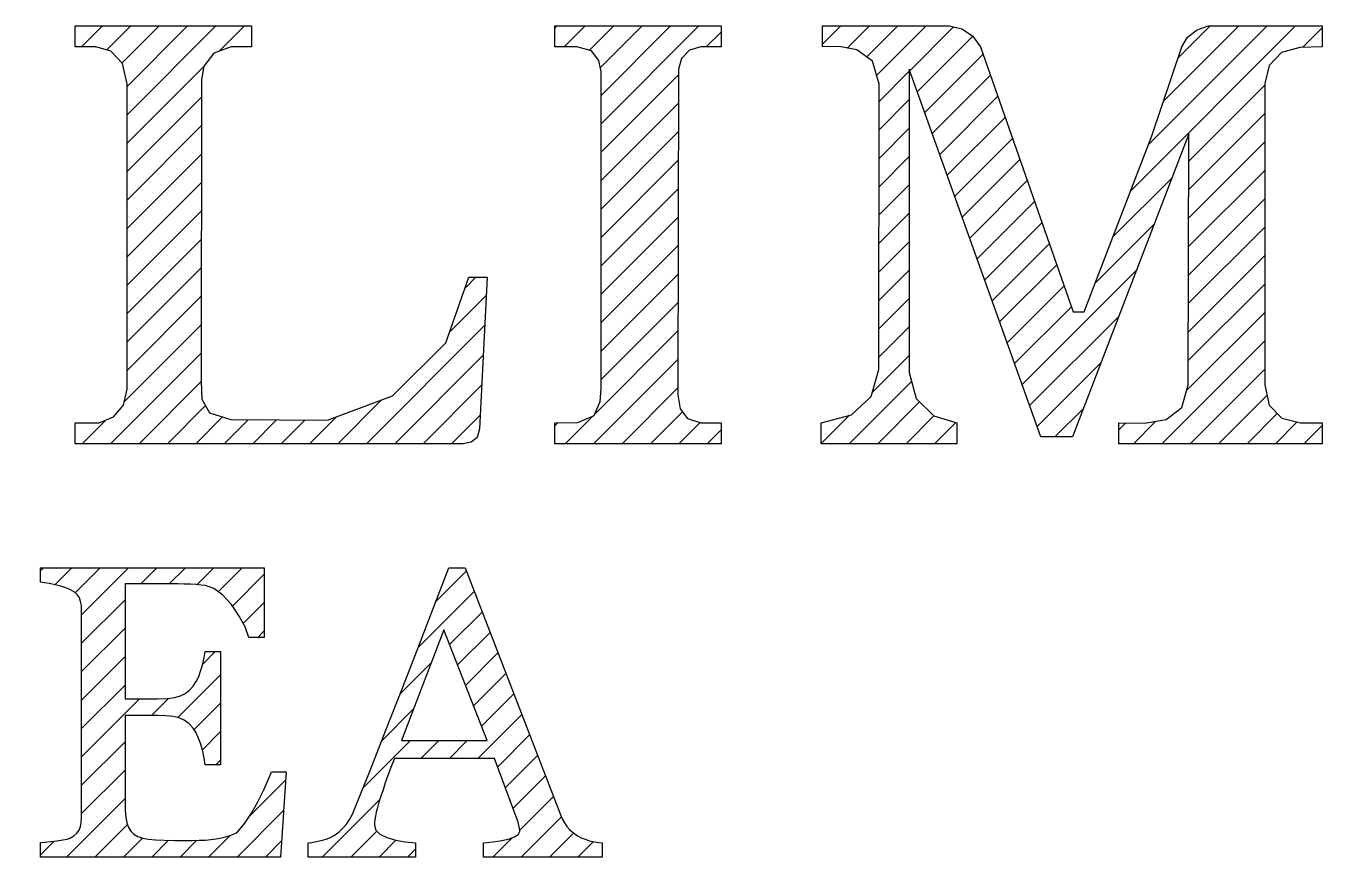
# Model space of a CAD drawing. Extents: x -14459 to -13865, y -11108 to -10688.
# Drawn here: x -14257.79 to -14249.72, y -10913.46 to -10908.29 of the extents above; entities that cross this region are included whole.
import ezdxf

# ---------------------------------------------------------------- set-up
doc = ezdxf.new("R2010")
doc.units = 0
doc.header["$LTSCALE"] = 7
doc.layers.get('0').update_dxf_attribs({"color": 2, "linetype": 'CONTINUOUS'})
doc.layers.add('D', color=2, linetype='CONTINUOUS')
pattern_1 = [(45, (-54799.6698, -25925.32806), (-0.08838834765, 0.08838834765), [])]

msp = doc.modelspace()

# ---------------------------------------------------------------- hatches: boundary and pattern name
at = {"layer": 'D'}
h = msp.add_hatch(dxfattribs=at)
h.set_pattern_fill('ANSI31', color=256, style=0)
h.set_pattern_definition(pattern_1)
h.paths.add_polyline_path([(-14255.06921, -10910.88944), (-14255.01782, -10910.88), (-14254.98241, -10910.85094), (-14254.96753, -10910.79658), (-14254.91902, -10909.854), (-14255.03299, -10909.854), (-14255.17648, -10910.26091), (-14255.50864, -10910.59228), (-14255.91365, -10910.74314), (-14256.51356, -10910.73936), (-14256.64718, -10910.69696), (-14256.6938, -10910.61156), (-14256.69916, -10910.50184), (-14256.69728, -10909.09639), (-14257.16011, -10909.09644), (-14257.15924, -10910.55032), (-14257.18247, -10910.64991), (-14257.24467, -10910.72192), (-14257.33415, -10910.75942), (-14257.48251, -10910.75931), (-14257.48251, -10910.88944)])
h.paths.add_polyline_path([(-14256.69728, -10909.09639), (-14256.69666, -10908.62586), (-14256.6816, -10908.53956), (-14256.62051, -10908.4584), (-14256.51184, -10908.42063), (-14256.38494, -10908.41962), (-14256.38494, -10908.28948), (-14257.48251, -10908.28948), (-14257.48251, -10908.41962), (-14257.35433, -10908.4204), (-14257.26168, -10908.44635), (-14257.18868, -10908.52246), (-14257.16037, -10908.6496), (-14257.16011, -10909.09644)])
h = msp.add_hatch(dxfattribs=at)
h.set_pattern_fill('ANSI31', color=256, style=0)
h.set_pattern_definition(pattern_1)
h.paths.add_polyline_path([(-14251.47383, -10910.84759), (-14251.2762, -10910.84759), (-14250.6041, -10909.09574), (-14250.83069, -10909.09576), (-14250.99448, -10909.52249), (-14251.20501, -10910.06814), (-14251.27219, -10910.0694), (-14251.61274, -10909.09585), (-14252.10035, -10909.0959)])
h.paths.add_polyline_path([(-14251.61274, -10909.09585), (-14251.84917, -10908.41996), (-14251.90007, -10908.35017), (-14251.9662, -10908.30733), (-14252.04176, -10908.28948), (-14252.83222, -10908.28948), (-14252.83222, -10908.41962), (-14252.72952, -10908.41848), (-14252.6184, -10908.43787), (-14252.52196, -10908.5091), (-14252.48085, -10908.65245), (-14252.48102, -10909.09594), (-14252.29262, -10909.09592), (-14252.29262, -10908.55832), (-14252.10035, -10909.0959)])
h.paths.add_polyline_path([(-14251.99683, -10910.88944), (-14251.99683, -10910.75931), (-14252.14027, -10910.71571), (-14252.24944, -10910.60733), (-14252.29283, -10910.44634), (-14252.29262, -10910.13832), (-14252.29262, -10909.09592), (-14252.48102, -10909.09594), (-14252.48155, -10910.42846), (-14252.5295, -10910.59499), (-14252.65227, -10910.70925), (-14252.84116, -10910.75931), (-14252.84116, -10910.88944)])
h.paths.add_polyline_path([(-14249.72409, -10910.88944), (-14249.72409, -10910.75931), (-14249.85798, -10910.75887), (-14249.9753, -10910.7303), (-14250.05296, -10910.64962), (-14250.08108, -10910.52292), (-14250.08108, -10909.09568), (-14250.55307, -10909.09573), (-14250.55822, -10910.52292), (-14250.59617, -10910.66313), (-14250.69398, -10910.73898), (-14250.82946, -10910.76102), (-14250.9895, -10910.75931), (-14250.9895, -10910.88944)])
h.paths.add_polyline_path([(-14250.08108, -10909.09568), (-14250.08108, -10908.64855), (-14250.05328, -10908.53615), (-14249.97672, -10908.45569), (-14249.86165, -10908.42317), (-14249.72409, -10908.41951), (-14249.72409, -10908.28948), (-14250.43188, -10908.28948), (-14250.50211, -10908.31377), (-14250.56157, -10908.35995), (-14250.59718, -10908.42031), (-14250.78375, -10908.97345), (-14250.83069, -10909.09576), (-14250.6041, -10909.09574), (-14250.55258, -10908.96146), (-14250.55307, -10909.09573)])
h.paths.add_polyline_path([(-14253.46401, -10910.88944), (-14253.46401, -10910.75931), (-14253.58908, -10910.75875), (-14253.67171, -10910.73246), (-14253.71819, -10910.67215), (-14253.73272, -10910.58541), (-14253.73036, -10909.09607), (-14254.21056, -10909.09613), (-14254.21056, -10910.54665), (-14254.216, -10910.62673), (-14254.25377, -10910.7147), (-14254.35603, -10910.75724), (-14254.49921, -10910.75931), (-14254.49921, -10910.88944)])
h.paths.add_polyline_path([(-14253.73036, -10909.09607), (-14253.72952, -10908.55877), (-14253.71079, -10908.49148), (-14253.66123, -10908.44076), (-14253.59068, -10908.42052), (-14253.46401, -10908.41962), (-14253.46401, -10908.28948), (-14254.49921, -10908.28948), (-14254.49921, -10908.41962), (-14254.36221, -10908.42052), (-14254.2701, -10908.4455), (-14254.22349, -10908.50554), (-14254.21056, -10908.57528), (-14254.21056, -10909.09613)])
h = msp.add_hatch(dxfattribs=at)
h.set_pattern_fill('ANSI31', color=256, style=0)
h.set_pattern_definition(pattern_1)
h.paths.add_polyline_path([(-14256.20482, -10913.4618), (-14256.17063, -10912.93133), (-14256.26216, -10912.93133), (-14256.27899, -10912.97754), (-14256.30625, -10913.03829), (-14256.34389, -10913.11371), (-14256.38587, -10913.189), (-14256.42669, -10913.25047), (-14256.46601, -10913.29807), (-14256.48395, -10913.31226), (-14256.50834, -10913.32438), (-14256.53927, -10913.33444), (-14256.57313, -10913.34227), (-14256.60636, -10913.34834), (-14256.63884, -10913.35268), (-14256.67244, -10913.35558), (-14256.71088, -10913.35733), (-14256.75403, -10913.35792), (-14256.79689, -10913.35792), (-14256.83369, -10913.35792), (-14256.86441, -10913.35792), (-14256.92923, -10913.35707), (-14256.98341, -10913.35467), (-14257.02686, -10913.35089), (-14257.06237, -10913.34429), (-14257.09245, -10913.33391), (-14257.117, -10913.31977), (-14257.13659, -10913.30116), (-14257.15142, -10913.27744), (-14257.16154, -10913.24872), (-14257.16772, -10913.21368), (-14257.17147, -10913.17095), (-14257.17275, -10913.12064), (-14257.17275, -10912.5802), (-14256.96973, -10912.5802), (-14256.91845, -10912.58193), (-14256.87418, -10912.58705), (-14256.83715, -10912.59541), (-14256.80499, -10912.60922), (-14256.77522, -10912.63073), (-14256.74796, -10912.65986), (-14256.73207, -10912.68438), (-14256.7166, -10912.71718), (-14256.70161, -10912.75817), (-14256.68875, -10912.80282), (-14256.67965, -10912.84579), (-14256.67427, -10912.88721), (-14256.5791, -10912.88721), (-14256.5791, -10912.18319), (-14256.67427, -10912.18319), (-14256.68008, -10912.22027), (-14256.68873, -10912.2589), (-14256.70026, -10912.29921), (-14256.71426, -10912.33746), (-14256.73018, -10912.37018), (-14256.74796, -10912.39752), (-14256.77206, -10912.42345), (-14256.79847, -10912.444), (-14256.82719, -10912.45894), (-14256.86294, -10912.46919), (-14256.91049, -10912.47547), (-14256.96973, -10912.4776), (-14257.17275, -10912.4776), (-14257.17275, -10911.76184), (-14256.88997, -10911.76184), (-14256.84505, -10911.76213), (-14256.80366, -10911.76298), (-14256.76567, -10911.76447), (-14256.73103, -10911.76644), (-14256.69975, -10911.76905), (-14256.67174, -10911.77222), (-14256.62007, -10911.78979), (-14256.56648, -10911.8294), (-14256.51108, -10911.89087), (-14256.46159, -10911.96177), (-14256.42503, -10912.03), (-14256.40155, -10912.09568), (-14256.30627, -10912.09568), (-14256.30627, -10911.66184), (-14257.69944, -10911.66184), (-14257.69944, -10911.75188), (-14257.67397, -10911.75467), (-14257.64338, -10911.75968), (-14257.60752, -10911.76708), (-14257.57155, -10911.77581), (-14257.54083, -10911.78553), (-14257.51527, -10911.79602), (-14257.48915, -10911.81111), (-14257.46964, -10911.82863), (-14257.45681, -10911.84884), (-14257.44919, -10911.87152), (-14257.44453, -10911.8962), (-14257.44296, -10911.92293), (-14257.44296, -10913.21717), (-14257.44472, -10913.24645), (-14257.45005, -10913.27209), (-14257.45899, -10913.29419), (-14257.47225, -10913.31325), (-14257.49107, -10913.32981), (-14257.51527, -10913.34397), (-14257.53305, -10913.34964), (-14257.56055, -10913.35526), (-14257.59799, -10913.36085), (-14257.63728, -10913.3658), (-14257.67112, -10913.36939), (-14257.69944, -10913.37176), (-14257.69944, -10913.4618)])
h.paths.add_polyline_path([(-14258.46787, -10913.301), (-14258.36383, -10913.4618), (-14257.8793, -10913.4618), (-14257.8793, -10913.37176), (-14257.90313, -10913.36998), (-14257.93052, -10913.36663), (-14257.96157, -10913.36181), (-14257.99293, -10913.35486), (-14258.02045, -10913.34631), (-14258.04425, -10913.33622), (-14258.07383, -10913.31948), (-14258.1036, -10913.29978), (-14258.13347, -10913.27731), (-14258.16483, -10913.24872), (-14258.19842, -10913.21123), (-14258.23439, -10913.16475), (-14258.31556, -10913.05568), (-14258.38771, -10912.95803), (-14258.45094, -10912.87201), (-14258.51478, -10912.78541), (-14258.58852, -10912.68645), (-14258.67219, -10912.57499), (-14258.6099, -10912.55507), (-14258.55112, -10912.53247), (-14258.49601, -10912.50705), (-14258.44521, -10912.47891), (-14258.3994, -10912.44739), (-14258.35861, -10912.41262), (-14258.33164, -10912.38312), (-14258.33164, -10911.82447), (-14258.35696, -10911.7978), (-14258.40597, -10911.76058), (-14258.46222, -10911.72909), (-14258.52276, -10911.70399), (-14258.5874, -10911.68522), (-14258.65566, -10911.67223), (-14258.72712, -10911.66445), (-14258.80174, -10911.66184), (-14259.6327, -10911.66184), (-14259.6327, -10911.75188), (-14259.60727, -10911.75438), (-14259.57858, -10911.7584), (-14259.54655, -10911.76405), (-14259.51481, -10911.77041), (-14259.48723, -10911.77733), (-14259.46383, -10911.78478), (-14259.43647, -10911.79839), (-14259.41666, -10911.81572), (-14259.40452, -10911.83678), (-14259.39733, -10911.86079), (-14259.39299, -10911.88699), (-14259.39153, -10911.91561), (-14259.39153, -10913.21717), (-14259.39342, -10913.24805), (-14259.39919, -10913.27499), (-14259.40891, -10913.29807), (-14259.42257, -10913.31761), (-14259.44096, -10913.33364), (-14259.46383, -10913.34618), (-14259.48292, -10913.35265), (-14259.50978, -10913.35819), (-14259.54445, -10913.36263), (-14259.57991, -10913.36652), (-14259.60932, -10913.36955), (-14259.6327, -10913.37176), (-14259.6327, -10913.4618), (-14258.87143, -10913.4618), (-14258.87143, -10913.37176), (-14258.89973, -10913.37014), (-14258.93187, -10913.36713), (-14258.96797, -10913.36263), (-14259.00223, -10913.35763), (-14259.02875, -10913.35209), (-14259.04762, -10913.34618), (-14259.07478, -10913.33263), (-14259.09474, -10913.31554), (-14259.10747, -10913.29515), (-14259.11511, -10913.27145), (-14259.11977, -10913.24547), (-14259.12131, -10913.21717), (-14259.12131, -10912.64604), (-14258.93727, -10912.64604), (-14258.8384, -10912.77505), (-14258.74442, -10912.90151), (-14258.65532, -10913.02536), (-14258.56499, -10913.15554)])
h.paths.add_polyline_path([(-14258.74769, -10912.48716), (-14258.84489, -10912.52451), (-14258.95498, -10912.53692), (-14259.12131, -10912.53692), (-14259.12131, -10911.76447), (-14258.90562, -10911.76447), (-14258.80019, -10911.77512), (-14258.71175, -10911.80707), (-14258.64065, -10911.86015), (-14258.58836, -10911.93161), (-14258.55705, -10912.01797), (-14258.54664, -10912.11945), (-14258.55963, -10912.23912), (-14258.59861, -10912.3409), (-14258.66359, -10912.42478)], flags=16)
h.paths.add_polyline_path([(-14258.26511, -10912.27447), (-14258.24738, -10912.21851), (-14258.23665, -10912.15718), (-14258.23303, -10912.09054), (-14258.23836, -10912.01717), (-14258.25417, -10911.95133), (-14258.28031, -10911.89306), (-14258.31506, -10911.84194), (-14258.33164, -10911.82447), (-14258.33164, -10912.38312), (-14258.32083, -10912.3713), (-14258.28966, -10912.3253)], flags=17)
h = msp.add_hatch(dxfattribs=at)
h.set_pattern_fill('ANSI31', color=256, style=0)
h.set_pattern_definition(pattern_1)
h.paths.add_polyline_path([(-14254.20395, -10913.4618), (-14254.20395, -10913.37302), (-14254.22645, -10913.37095), (-14254.25231, -10913.36659), (-14254.28168, -10913.35979), (-14254.31042, -10913.35134), (-14254.33531, -10913.34152), (-14254.35639, -10913.33034), (-14254.38277, -10913.31107), (-14254.40485, -10913.29165), (-14254.42296, -10913.27183), (-14254.43818, -10913.24959), (-14254.45226, -10913.22321), (-14254.46522, -10913.19279), (-14255.05709, -10911.66179), (-14255.15703, -10911.66179), (-14255.24528, -10911.8888), (-14255.34112, -10912.136), (-14255.44476, -10912.40341), (-14255.54942, -10912.67206), (-14255.64793, -10912.92225), (-14255.74034, -10913.15391), (-14255.75795, -10913.19426), (-14255.77588, -10913.22822), (-14255.79407, -10913.25602), (-14255.81489, -10913.28036), (-14255.84064, -10913.30396), (-14255.87138, -10913.32693), (-14255.89429, -10913.33926), (-14255.9211, -10913.34982), (-14255.95168, -10913.35845), (-14255.98229, -10913.36546), (-14256.0093, -10913.37027), (-14256.03279, -10913.37302), (-14256.03279, -10913.4618), (-14255.36498, -10913.4618), (-14255.36498, -10913.37302), (-14255.42856, -10913.36714), (-14255.48778, -10913.35635), (-14255.54262, -10913.34055), (-14255.58632, -10913.31963), (-14255.61247, -10913.29369), (-14255.62116, -10913.26285), (-14255.62048, -10913.24734), (-14255.61848, -10913.22899), (-14255.61517, -10913.20775), (-14255.60982, -10913.18315), (-14255.60228, -10913.15391), (-14255.59265, -10913.12023), (-14255.58052, -10913.08238), (-14255.56737, -10913.04235), (-14255.55328, -10913.00024), (-14255.53705, -10912.95428), (-14255.51802, -10912.90346), (-14255.49602, -10912.8478), (-14254.87439, -10912.8478), (-14254.72699, -10913.24529), (-14254.72229, -10913.25864), (-14254.71846, -10913.27841), (-14254.71696, -10913.29354), (-14254.71668, -10913.3017), (-14254.72382, -10913.31902), (-14254.74529, -10913.33441), (-14254.78115, -10913.3478), (-14254.82798, -10913.35906), (-14254.8819, -10913.3674), (-14254.94311, -10913.37302), (-14254.94311, -10913.4618)])
h.paths.add_polyline_path([(-14254.91964, -10912.7364), (-14255.45239, -10912.7364), (-14255.18855, -10912.04819)], flags=16)

# ---------------------------------------------------------------- linework, layer by layer
at = {"color": 2}
for p, q in [((-14257.48251, -10908.28948), (-14256.38494, -10908.28948)), ((-14257.48251, -10908.41962), (-14257.48251, -10908.28948)), ((-14256.38494, -10908.28948), (-14256.38494, -10908.41962)), ((-14254.49921, -10908.28948), (-14253.46401, -10908.28948)), ((-14254.49921, -10908.41962), (-14254.49921, -10908.28948)), ((-14253.46401, -10908.28948), (-14253.46401, -10908.41962)), ((-14252.83222, -10908.28948), (-14252.04176, -10908.28948)), ((-14252.83222, -10908.41962), (-14252.83222, -10908.28948)), ((-14252.04176, -10908.28948), (-14251.9662, -10908.30733)), ((-14250.50211, -10908.31377), (-14250.43188, -10908.28948)), ((-14250.43188, -10908.28948), (-14249.72409, -10908.28948)), ((-14249.72409, -10908.28948), (-14249.72409, -10908.41951)), ((-14251.9662, -10908.30733), (-14251.90007, -10908.35017)), ((-14251.90007, -10908.35017), (-14251.84917, -10908.41996)), ((-14250.59718, -10908.42031), (-14250.56157, -10908.35995)), ((-14250.56157, -10908.35995), (-14250.50211, -10908.31377)), ((-14257.35433, -10908.4204), (-14257.48251, -10908.41962)), ((-14257.26168, -10908.44635), (-14257.35433, -10908.4204)), ((-14257.18868, -10908.52246), (-14257.26168, -10908.44635)), ((-14256.51184, -10908.42063), (-14256.62051, -10908.4584)), ((-14256.38494, -10908.41962), (-14256.51184, -10908.42063)), ((-14254.36221, -10908.42052), (-14254.49921, -10908.41962)), ((-14254.2701, -10908.4455), (-14254.36221, -10908.42052)), ((-14254.22349, -10908.50554), (-14254.2701, -10908.4455)), ((-14253.66123, -10908.44076), (-14253.71079, -10908.49148)), ((-14253.59068, -10908.42052), (-14253.66123, -10908.44076)), ((-14253.46401, -10908.41962), (-14253.59068, -10908.42052)), ((-14252.72952, -10908.41848), (-14252.83222, -10908.41962)), ((-14252.6184, -10908.43787), (-14252.72952, -10908.41848)), ((-14252.52196, -10908.5091), (-14252.6184, -10908.43787)), ((-14251.84917, -10908.41996), (-14251.27219, -10910.0694)), ((-14250.78375, -10908.97345), (-14250.59718, -10908.42031)), ((-14249.97672, -10908.45569), (-14250.05328, -10908.53615)), ((-14249.86165, -10908.42317), (-14249.97672, -10908.45569)), ((-14249.72409, -10908.41951), (-14249.86165, -10908.42317)), ((-14257.16037, -10908.6496), (-14257.18868, -10908.52246)), ((-14256.62051, -10908.4584), (-14256.6816, -10908.53956)), ((-14254.21056, -10908.57528), (-14254.22349, -10908.50554)), ((-14253.71079, -10908.49148), (-14253.72952, -10908.55877)), ((-14252.48085, -10908.65245), (-14252.52196, -10908.5091)), ((-14250.05328, -10908.53615), (-14250.08108, -10908.64855)), ((-14256.6816, -10908.53956), (-14256.69666, -10908.62586)), ((-14254.21056, -10910.54665), (-14254.21056, -10908.57528)), ((-14253.72952, -10908.55877), (-14253.73272, -10910.58541)), ((-14251.47383, -10910.84759), (-14252.29262, -10908.55832)), ((-14252.29262, -10908.55832), (-14252.29262, -10910.13832)), ((-14257.15924, -10910.55032), (-14257.16037, -10908.6496)), ((-14256.69666, -10908.62586), (-14256.69916, -10910.50184)), ((-14252.48155, -10910.42846), (-14252.48085, -10908.65245)), ((-14250.08108, -10908.64855), (-14250.08108, -10910.52292)), ((-14250.55258, -10908.96146), (-14251.2762, -10910.84759)), ((-14250.99448, -10909.52249), (-14250.78375, -10908.97345)), ((-14250.55822, -10910.52292), (-14250.55258, -10908.96146)), ((-14251.20501, -10910.06814), (-14250.99448, -10909.52249)), ((-14255.17648, -10910.26091), (-14255.03299, -10909.854)), ((-14255.03299, -10909.854), (-14254.91902, -10909.854)), ((-14254.91902, -10909.854), (-14254.96753, -10910.79658)), ((-14251.27219, -10910.0694), (-14251.20501, -10910.06814)), ((-14252.29262, -10910.13832), (-14252.29283, -10910.44634)), ((-14255.50864, -10910.59228), (-14255.17648, -10910.26091)), ((-14252.5295, -10910.59499), (-14252.48155, -10910.42846)), ((-14252.29283, -10910.44634), (-14252.24944, -10910.60733)), ((-14257.18247, -10910.64991), (-14257.15924, -10910.55032)), ((-14256.69916, -10910.50184), (-14256.6938, -10910.61156)), ((-14254.216, -10910.62673), (-14254.21056, -10910.54665)), ((-14250.59617, -10910.66313), (-14250.55822, -10910.52292)), ((-14250.08108, -10910.52292), (-14250.05296, -10910.64962)), ((-14256.6938, -10910.61156), (-14256.64718, -10910.69696)), ((-14255.91365, -10910.74314), (-14255.50864, -10910.59228)), ((-14254.25377, -10910.7147), (-14254.216, -10910.62673)), ((-14253.73272, -10910.58541), (-14253.71819, -10910.67215)), ((-14252.65227, -10910.70925), (-14252.5295, -10910.59499)), ((-14252.24944, -10910.60733), (-14252.14027, -10910.71571)), ((-14257.24467, -10910.72192), (-14257.18247, -10910.64991)), ((-14256.64718, -10910.69696), (-14256.51356, -10910.73936)), ((-14254.35603, -10910.75724), (-14254.25377, -10910.7147)), ((-14253.71819, -10910.67215), (-14253.67171, -10910.73246)), ((-14252.84116, -10910.75931), (-14252.65227, -10910.70925)), ((-14252.14027, -10910.71571), (-14251.99683, -10910.75931)), ((-14250.69398, -10910.73898), (-14250.59617, -10910.66313)), ((-14250.05296, -10910.64962), (-14249.9753, -10910.7303)), ((-14257.48251, -10910.75931), (-14257.33415, -10910.75942)), ((-14257.48251, -10910.88944), (-14257.48251, -10910.75931)), ((-14257.33415, -10910.75942), (-14257.24467, -10910.72192)), ((-14256.51356, -10910.73936), (-14255.91365, -10910.74314)), ((-14254.96753, -10910.79658), (-14254.98241, -10910.85094)), ((-14254.49921, -10910.75931), (-14254.35603, -10910.75724)), ((-14254.49921, -10910.88944), (-14254.49921, -10910.75931)), ((-14253.67171, -10910.73246), (-14253.58908, -10910.75875)), ((-14253.58908, -10910.75875), (-14253.46401, -10910.75931)), ((-14253.46401, -10910.75931), (-14253.46401, -10910.88944)), ((-14252.84116, -10910.88944), (-14252.84116, -10910.75931)), ((-14251.99683, -10910.75931), (-14251.99683, -10910.88944)), ((-14250.9895, -10910.75931), (-14250.82946, -10910.76102)), ((-14250.9895, -10910.88944), (-14250.9895, -10910.75931)), ((-14250.82946, -10910.76102), (-14250.69398, -10910.73898)), ((-14249.9753, -10910.7303), (-14249.85798, -10910.75887)), ((-14249.85798, -10910.75887), (-14249.72409, -10910.75931)), ((-14249.72409, -10910.75931), (-14249.72409, -10910.88944)), ((-14254.98241, -10910.85094), (-14255.01782, -10910.88)), ((-14251.2762, -10910.84759), (-14251.47383, -10910.84759)), ((-14255.06921, -10910.88944), (-14257.48251, -10910.88944)), ((-14255.01782, -10910.88), (-14255.06921, -10910.88944)), ((-14253.46401, -10910.88944), (-14254.49921, -10910.88944)), ((-14251.99683, -10910.88944), (-14252.84116, -10910.88944)), ((-14249.72409, -10910.88944), (-14250.9895, -10910.88944)), ((-14257.69944, -10911.66184), (-14256.30627, -10911.66184)), ((-14257.69944, -10911.75188), (-14257.69944, -10911.66184)), ((-14256.30627, -10911.66184), (-14256.30627, -10912.09568)), ((-14255.24528, -10911.8888), (-14255.15703, -10911.66179)), ((-14255.15703, -10911.66179), (-14255.05709, -10911.66179)), ((-14255.05709, -10911.66179), (-14254.46522, -10913.19279)), ((-14257.67397, -10911.75467), (-14257.69944, -10911.75188)), ((-14257.64338, -10911.75968), (-14257.67397, -10911.75467)), ((-14257.60752, -10911.76708), (-14257.64338, -10911.75968)), ((-14256.88997, -10911.76184), (-14257.17275, -10911.76184)), ((-14257.17275, -10911.76184), (-14257.17275, -10912.4776)), ((-14256.84505, -10911.76213), (-14256.88997, -10911.76184)), ((-14256.80366, -10911.76298), (-14256.84505, -10911.76213)), ((-14256.76567, -10911.76447), (-14256.80366, -10911.76298)), ((-14256.73103, -10911.76644), (-14256.76567, -10911.76447)), ((-14257.57155, -10911.77581), (-14257.60752, -10911.76708)), ((-14257.54083, -10911.78553), (-14257.57155, -10911.77581)), ((-14257.51527, -10911.79602), (-14257.54083, -10911.78553)), ((-14257.48915, -10911.81111), (-14257.51527, -10911.79602)), ((-14257.46964, -10911.82863), (-14257.48915, -10911.81111)), ((-14257.45681, -10911.84884), (-14257.46964, -10911.82863)), ((-14256.69975, -10911.76905), (-14256.73103, -10911.76644)), ((-14256.67174, -10911.77222), (-14256.69975, -10911.76905)), ((-14256.62007, -10911.78979), (-14256.67174, -10911.77222)), ((-14256.56648, -10911.8294), (-14256.62007, -10911.78979)), ((-14256.51108, -10911.89087), (-14256.56648, -10911.8294)), ((-14257.44919, -10911.87152), (-14257.45681, -10911.84884)), ((-14257.44453, -10911.8962), (-14257.44919, -10911.87152)), ((-14257.44296, -10911.92293), (-14257.44453, -10911.8962)), ((-14257.44296, -10913.21717), (-14257.44296, -10911.92293)), ((-14256.46159, -10911.96177), (-14256.51108, -10911.89087)), ((-14255.34112, -10912.136), (-14255.24528, -10911.8888)), ((-14256.42503, -10912.03), (-14256.46159, -10911.96177)), ((-14256.40155, -10912.09568), (-14256.42503, -10912.03)), ((-14255.18855, -10912.04819), (-14255.45239, -10912.7364)), ((-14254.91964, -10912.7364), (-14255.18855, -10912.04819)), ((-14256.30627, -10912.09568), (-14256.40155, -10912.09568)), ((-14255.44476, -10912.40341), (-14255.34112, -10912.136)), ((-14256.68873, -10912.2589), (-14256.68008, -10912.22027)), ((-14256.68008, -10912.22027), (-14256.67427, -10912.18319)), ((-14256.67427, -10912.18319), (-14256.5791, -10912.18319)), ((-14256.5791, -10912.18319), (-14256.5791, -10912.88721)), ((-14256.71426, -10912.33746), (-14256.70026, -10912.29921)), ((-14256.70026, -10912.29921), (-14256.68873, -10912.2589)), ((-14256.77206, -10912.42345), (-14256.74796, -10912.39752)), ((-14256.74796, -10912.39752), (-14256.73018, -10912.37018)), ((-14256.73018, -10912.37018), (-14256.71426, -10912.33746)), ((-14255.54942, -10912.67206), (-14255.44476, -10912.40341)), ((-14257.17275, -10912.4776), (-14256.96973, -10912.4776)), ((-14256.96973, -10912.4776), (-14256.91049, -10912.47547)), ((-14256.91049, -10912.47547), (-14256.86294, -10912.46919)), ((-14256.86294, -10912.46919), (-14256.82719, -10912.45894)), ((-14256.82719, -10912.45894), (-14256.79847, -10912.444)), ((-14256.79847, -10912.444), (-14256.77206, -10912.42345)), ((-14257.17275, -10912.5802), (-14257.17275, -10913.12064)), ((-14256.96973, -10912.5802), (-14257.17275, -10912.5802)), ((-14256.91845, -10912.58193), (-14256.96973, -10912.5802)), ((-14256.87418, -10912.58705), (-14256.91845, -10912.58193)), ((-14256.83715, -10912.59541), (-14256.87418, -10912.58705)), ((-14256.80499, -10912.60922), (-14256.83715, -10912.59541)), ((-14256.77522, -10912.63073), (-14256.80499, -10912.60922)), ((-14256.74796, -10912.65986), (-14256.77522, -10912.63073)), ((-14256.73207, -10912.68438), (-14256.74796, -10912.65986)), ((-14256.7166, -10912.71718), (-14256.73207, -10912.68438)), ((-14256.70161, -10912.75817), (-14256.7166, -10912.71718)), ((-14255.64793, -10912.92225), (-14255.54942, -10912.67206)), ((-14256.68875, -10912.80282), (-14256.70161, -10912.75817)), ((-14256.67965, -10912.84579), (-14256.68875, -10912.80282)), ((-14255.45239, -10912.7364), (-14254.91964, -10912.7364)), ((-14256.67427, -10912.88721), (-14256.67965, -10912.84579)), ((-14256.5791, -10912.88721), (-14256.67427, -10912.88721)), ((-14255.49602, -10912.8478), (-14255.51802, -10912.90346)), ((-14254.87439, -10912.8478), (-14255.49602, -10912.8478)), ((-14254.72699, -10913.24529), (-14254.87439, -10912.8478)), ((-14256.27899, -10912.97754), (-14256.26216, -10912.93133)), ((-14256.26216, -10912.93133), (-14256.17063, -10912.93133)), ((-14256.17063, -10912.93133), (-14256.20482, -10913.4618)), ((-14255.74034, -10913.15391), (-14255.64793, -10912.92225)), ((-14255.53705, -10912.95428), (-14255.55328, -10913.00024)), ((-14255.51802, -10912.90346), (-14255.53705, -10912.95428)), ((-14256.34389, -10913.11371), (-14256.30625, -10913.03829)), ((-14256.30625, -10913.03829), (-14256.27899, -10912.97754)), ((-14255.56737, -10913.04235), (-14255.58052, -10913.08238)), ((-14255.55328, -10913.00024), (-14255.56737, -10913.04235)), ((-14257.17275, -10913.12064), (-14257.17147, -10913.17095)), ((-14256.38587, -10913.189), (-14256.34389, -10913.11371)), ((-14255.59265, -10913.12023), (-14255.60228, -10913.15391)), ((-14255.58052, -10913.08238), (-14255.59265, -10913.12023)), ((-14257.17147, -10913.17095), (-14257.16772, -10913.21368)), ((-14257.16772, -10913.21368), (-14257.16154, -10913.24872)), ((-14256.42669, -10913.25047), (-14256.38587, -10913.189)), ((-14255.77588, -10913.22822), (-14255.75795, -10913.19426)), ((-14255.75795, -10913.19426), (-14255.74034, -10913.15391)), ((-14255.61517, -10913.20775), (-14255.61848, -10913.22899)), ((-14255.60982, -10913.18315), (-14255.61517, -10913.20775)), ((-14255.60228, -10913.15391), (-14255.60982, -10913.18315)), ((-14254.46522, -10913.19279), (-14254.45226, -10913.22321)), ((-14257.47225, -10913.31325), (-14257.45899, -10913.29419)), ((-14257.45899, -10913.29419), (-14257.45005, -10913.27209)), ((-14257.45005, -10913.27209), (-14257.44472, -10913.24645)), ((-14257.44472, -10913.24645), (-14257.44296, -10913.21717)), ((-14257.16154, -10913.24872), (-14257.15142, -10913.27744)), ((-14257.15142, -10913.27744), (-14257.13659, -10913.30116)), ((-14256.46601, -10913.29807), (-14256.42669, -10913.25047)), ((-14255.84064, -10913.30396), (-14255.81489, -10913.28036)), ((-14255.81489, -10913.28036), (-14255.79407, -10913.25602)), ((-14255.79407, -10913.25602), (-14255.77588, -10913.22822)), ((-14255.62048, -10913.24734), (-14255.62116, -10913.26285)), ((-14255.62116, -10913.26285), (-14255.61247, -10913.29369)), ((-14255.61848, -10913.22899), (-14255.62048, -10913.24734)), ((-14255.61247, -10913.29369), (-14255.58632, -10913.31963)), ((-14254.72387, -10913.25416), (-14254.72699, -10913.24529)), ((-14254.7213, -10913.26377), (-14254.72387, -10913.25416)), ((-14254.71925, -10913.27432), (-14254.7213, -10913.26377)), ((-14254.71786, -10913.28448), (-14254.71925, -10913.27432)), ((-14254.71696, -10913.29354), (-14254.71786, -10913.28448)), ((-14254.71668, -10913.3017), (-14254.71696, -10913.29354)), ((-14254.45226, -10913.22321), (-14254.43818, -10913.24959)), ((-14254.43818, -10913.24959), (-14254.42296, -10913.27183)), ((-14254.42296, -10913.27183), (-14254.40485, -10913.29165)), ((-14254.40485, -10913.29165), (-14254.38277, -10913.31107)), ((-14257.69944, -10913.37176), (-14257.67112, -10913.36939)), ((-14257.69944, -10913.4618), (-14257.69944, -10913.37176)), ((-14257.67112, -10913.36939), (-14257.63728, -10913.3658)), ((-14257.63728, -10913.3658), (-14257.59799, -10913.36085)), ((-14257.59799, -10913.36085), (-14257.56055, -10913.35526)), ((-14257.56055, -10913.35526), (-14257.53305, -10913.34964)), ((-14257.53305, -10913.34964), (-14257.51527, -10913.34397)), ((-14257.51527, -10913.34397), (-14257.49107, -10913.32981)), ((-14257.49107, -10913.32981), (-14257.47225, -10913.31325)), ((-14257.13659, -10913.30116), (-14257.117, -10913.31977)), ((-14257.117, -10913.31977), (-14257.09245, -10913.33391)), ((-14257.09245, -10913.33391), (-14257.06237, -10913.34429)), ((-14257.06237, -10913.34429), (-14257.02686, -10913.35089)), ((-14257.02686, -10913.35089), (-14256.98341, -10913.35467)), ((-14256.98341, -10913.35467), (-14256.92923, -10913.35707)), ((-14256.92923, -10913.35707), (-14256.86441, -10913.35792)), ((-14256.86441, -10913.35792), (-14256.83369, -10913.35792)), ((-14256.83369, -10913.35792), (-14256.79689, -10913.35792)), ((-14256.79689, -10913.35792), (-14256.75403, -10913.35792)), ((-14256.75403, -10913.35792), (-14256.71088, -10913.35733)), ((-14256.71088, -10913.35733), (-14256.67244, -10913.35558)), ((-14256.67244, -10913.35558), (-14256.63884, -10913.35268)), ((-14256.63884, -10913.35268), (-14256.60636, -10913.34834)), ((-14256.60636, -10913.34834), (-14256.57313, -10913.34227)), ((-14256.57313, -10913.34227), (-14256.53927, -10913.33444)), ((-14256.53927, -10913.33444), (-14256.50834, -10913.32438)), ((-14256.50834, -10913.32438), (-14256.48395, -10913.31226)), ((-14256.48395, -10913.31226), (-14256.46601, -10913.29807)), ((-14256.03279, -10913.37302), (-14256.0093, -10913.37027)), ((-14256.03279, -10913.4618), (-14256.03279, -10913.37302)), ((-14256.0093, -10913.37027), (-14255.98229, -10913.36546)), ((-14255.98229, -10913.36546), (-14255.95168, -10913.35845)), ((-14255.95168, -10913.35845), (-14255.9211, -10913.34982)), ((-14255.9211, -10913.34982), (-14255.89429, -10913.33926)), ((-14255.89429, -10913.33926), (-14255.87138, -10913.32693)), ((-14255.87138, -10913.32693), (-14255.84064, -10913.30396)), ((-14255.58632, -10913.31963), (-14255.54262, -10913.34055)), ((-14255.54262, -10913.34055), (-14255.48778, -10913.35635)), ((-14255.48778, -10913.35635), (-14255.42856, -10913.36714)), ((-14255.42856, -10913.36714), (-14255.36498, -10913.37302)), ((-14255.36498, -10913.37302), (-14255.36498, -10913.4618)), ((-14254.94311, -10913.37302), (-14254.8819, -10913.3674)), ((-14254.94311, -10913.4618), (-14254.94311, -10913.37302)), ((-14254.8819, -10913.3674), (-14254.82798, -10913.35906)), ((-14254.82798, -10913.35906), (-14254.78115, -10913.3478)), ((-14254.78115, -10913.3478), (-14254.74529, -10913.33441)), ((-14254.74529, -10913.33441), (-14254.72382, -10913.31902)), ((-14254.72382, -10913.31902), (-14254.71668, -10913.3017)), ((-14254.38277, -10913.31107), (-14254.35639, -10913.33034)), ((-14254.35639, -10913.33034), (-14254.33531, -10913.34152)), ((-14254.33531, -10913.34152), (-14254.31042, -10913.35134)), ((-14254.31042, -10913.35134), (-14254.28168, -10913.35979)), ((-14254.28168, -10913.35979), (-14254.25231, -10913.36659)), ((-14254.25231, -10913.36659), (-14254.22645, -10913.37095)), ((-14254.22645, -10913.37095), (-14254.20395, -10913.37302)), ((-14254.20395, -10913.37302), (-14254.20395, -10913.4618)), ((-14256.20482, -10913.4618), (-14257.69944, -10913.4618)), ((-14255.36498, -10913.4618), (-14256.03279, -10913.4618)), ((-14254.20395, -10913.4618), (-14254.94311, -10913.4618))]:
    msp.add_line(p, q, dxfattribs=at)

doc.saveas('drawing.dxf')
